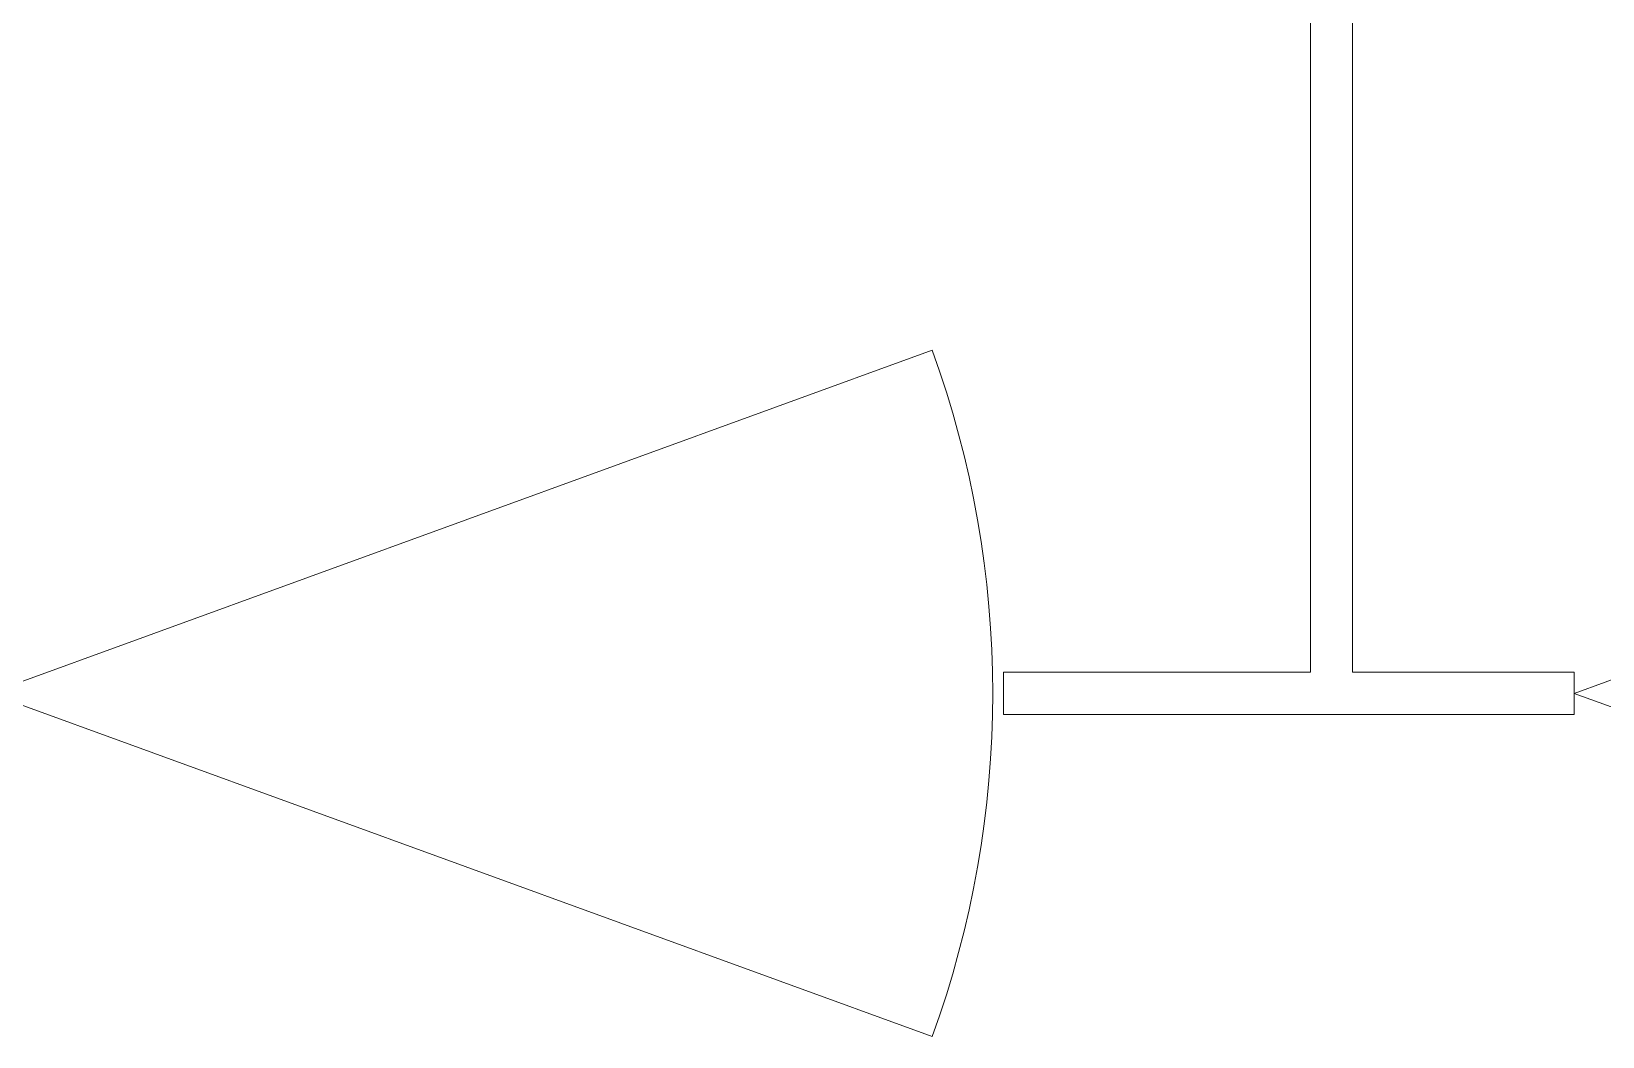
# Model space of a CAD drawing. Header units: millimetres. Extents: x -4000 to 187956, y -58990 to 162485.
# Drawn here: x 2469 to 3398, y 80209 to 80804 of the extents above; entities that cross this region are included whole.
import ezdxf

# ---------------------------------------------------------------- set-up
doc = ezdxf.new("R2010")
doc.units = ezdxf.units.MM
doc.layers.add('A-DOOR', color=31, linetype='Continuous', lineweight=13)
doc.layers.add('A-WALL', color=113, linetype='Continuous', lineweight=13)

# ---------------------------------------------------------------- blocks, each defined once
blk = doc.blocks.new('cua wc - 600 x 2000mm-535089-FFS - TANG 1')
at = {"layer": 'A-DOOR', "color": 5, "lineweight": 15}
for q in [(-100.28, 203.02), (-100.28, -203.02)]:
    blk.add_line((457.5, 0), q, dxfattribs=at)
blk.add_arc((457.5, 0), 593.58, 160, 200, dxfattribs=at)
blk = doc.blocks.new('CMF2_NHAXUONG_A_rvt-1-FFS - TANG 1')
at = {"layer": 'A-WALL', "color": 35, "lineweight": 15}
for p, q in [((3225, 81599.91), (3225, 80425)), ((3250, 80425), (3250, 81599.91)), ((3225, 80425), (3043.54, 80425)), ((3043.54, 80400), (3043.54, 80425)), ((3381.04, 80425), (3250, 80425)), ((3381.04, 80425), (3381.04, 80400)), ((3043.54, 80400), (3381.04, 80400))]:
    blk.add_line(p, q, dxfattribs=at)
at = {"layer": 'A-WALL', "color": 50, "lineweight": 15}
for p, q in [((3225, 80425), (3225, 81599.91)), ((3250, 81599.91), (3250, 80425)), ((3043.54, 80425), (3225, 80425)), ((3043.54, 80425), (3043.54, 80400)), ((3250, 80425), (3381.04, 80425)), ((3381.04, 80400), (3381.04, 80425)), ((3381.04, 80400), (3043.54, 80400))]:
    blk.add_line(p, q, dxfattribs=at)
at = {"layer": 'A-DOOR', "color": 250, "lineweight": 9, "rotation": 180}
for p in [(2901.04, 80412.5), (3838.54, 80412.5)]:
    blk.add_blockref('cua wc - 600 x 2000mm-535089-FFS - TANG 1', p, dxfattribs=at)

msp = doc.modelspace()

# ---------------------------------------------------------------- block references
at = {"lineweight": 5}
msp.add_blockref('CMF2_NHAXUONG_A_rvt-1-FFS - TANG 1', (0, 0), dxfattribs=at)

doc.saveas('drawing.dxf')
